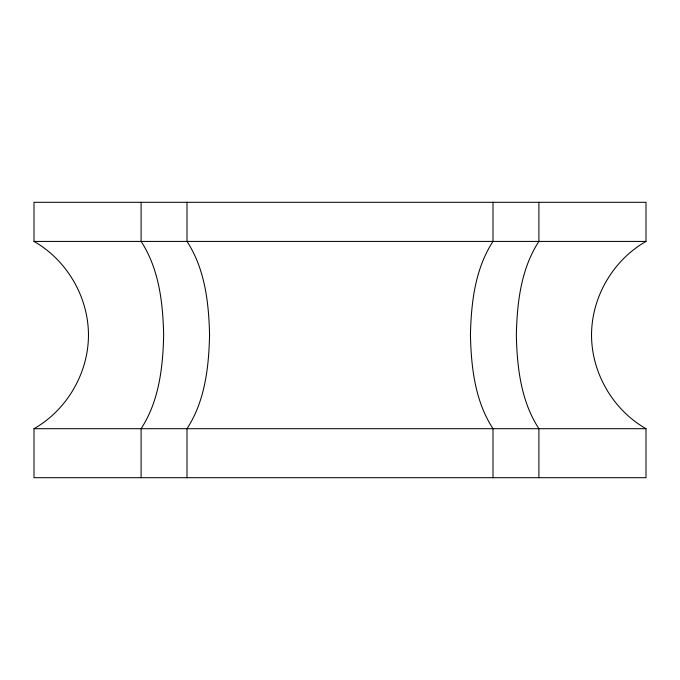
<?xml version="1.0" encoding="UTF-8"?>
<svg xmlns="http://www.w3.org/2000/svg" width="680" height="680" viewBox="0 0 680 680"><rect width="100%" height="100%" fill="white"/><g stroke="black" fill="none" stroke-linecap="round" stroke-linejoin="round"><path stroke-width="1.02" d="M34 428.697C67.048 409.81 88.391 373.116 88.468 335.061C88.391 296.999 67.048 260.304 34 241.425L34 202.3L646 202.3L646 241.425C612.952 260.304 591.608 296.999 591.532 335.061C591.608 373.116 612.952 409.81 646 428.697L646 477.7L34 477.7L34 428.697L646 428.697M34 241.425L646 241.425M538.9 202.3L538.9 241.425C520.923 268.94 517.055 302.914 516.341 335.061C517.055 367.2 520.923 401.175 538.9 428.697L538.9 477.7M493 202.3L493 241.425C475.022 268.94 471.155 302.914 470.441 335.061C471.155 367.2 475.022 401.175 493 428.697L493 477.7M187 202.3L187 241.425C204.977 268.94 208.845 302.914 209.559 335.061C208.845 367.2 204.977 401.175 187 428.697L187 477.7M141.1 202.3L141.1 241.425C159.078 268.94 162.945 302.914 163.659 335.061C162.945 367.2 159.078 401.175 141.1 428.697L141.1 477.7"/></g></svg>
